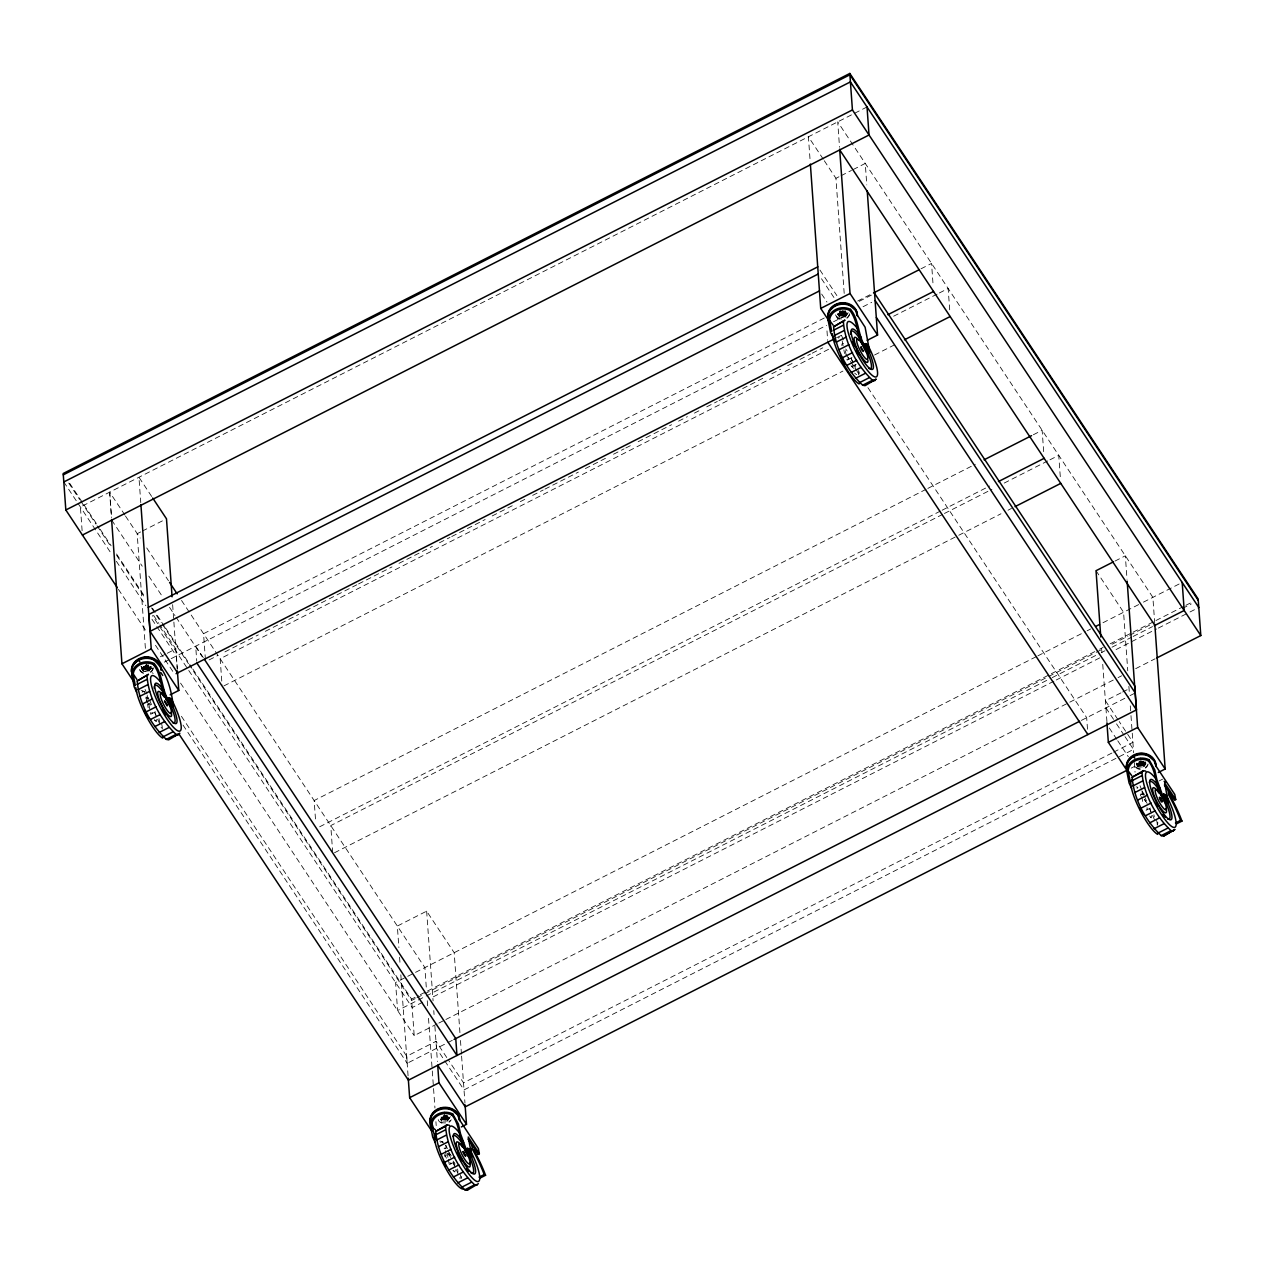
<?xml version="1.0" encoding="UTF-8"?>
<svg xmlns="http://www.w3.org/2000/svg" width="1264" height="1264" viewBox="0 0 1264 1264"><rect width="100%" height="100%" fill="white"/><g stroke="black" fill="none" stroke-linecap="round" stroke-linejoin="round"><path stroke-width="0.75" stroke-dasharray="5 3.75" d="M150.748 666.333L148.915 671.137L147.525 671.31L143.227 671.2L140.415 666.965M150.874 668.166L148.915 671.137M449.384 1117.976L447.424 1120.947L441.736 1121.01L440.346 1119.114L441.12 1119.983M837.495 314.009L839.596 317.027L845.3 316.964L847.117 312.161M847.259 314.009L845.3 316.964M1145.626 761.971L1143.794 766.774L1142.403 766.948L1138.106 766.837L1135.293 762.603M1145.753 763.819L1143.794 766.774M151.806 666.839L149.579 670.094M848.176 312.666L845.964 315.937M447.424 1120.947L448.752 1117.171L447.962 1118.071M450.316 1116.649L448.088 1119.904M1145.99 763.709L1144.473 765.747M150.969 666.333L149.452 668.261M1145.863 761.987L1144.331 763.898M845.837 314.088L846.627 313.188M867.025 106.966L80.422 507.022L82.286 533.187M140.62 531.954L137.176 533.708L145.423 648.78M142.342 531.07L164.762 519.678M844.194 293.39L835.946 178.319L839.391 176.565M841.113 175.696L851.462 170.435M853.184 169.55L865.255 163.419L866.788 184.876M824.286 317.991L203.551 633.691L205.432 659.855M857.703 301.006L871.765 293.848M920.998 268.805L931.552 263.433L933.022 284.005M160.338 656.774L165.489 654.152M167.211 653.283L175.807 648.906L159.928 624.937M859.141 301.369L872.934 294.354M143.812 669.715L148.71 667.234A2.812 2.433 -4.1 0 1 143.29 666.823M840.197 315.558L845.095 313.061M152.296 668.245L147.098 670.884L146.592 663.758M164.288 662.146L169.66 659.413M171.161 658.655L826.545 325.338M833.529 321.751L849.313 313.756M863.028 306.741L871.718 302.349M836.531 337.772L841.808 335.102M209.081 659.934L217.866 655.463M224.913 651.876L258.314 634.891M265.345 631.321L298.762 614.32M305.793 610.749L356.796 584.805M358.549 583.921L391.966 566.92M398.997 563.349L432.399 546.348M439.445 542.777L449.984 537.405M451.754 536.521L485.155 519.52M492.186 515.949L513.295 505.221M520.326 501.634L525.603 498.964M532.634 495.377L543.188 490.021M544.942 489.121L578.359 472.12M585.39 468.549L606.483 457.821M613.53 454.234L624.068 448.878M625.838 447.977L631.115 445.291M638.146 441.721L652.208 434.563M653.962 433.678L671.547 424.736M678.578 421.149L687.379 416.678M694.41 413.107L699.687 410.421M706.718 406.85L717.273 401.478M719.026 400.577L733.104 393.42M734.858 392.535L764.752 377.336M771.783 373.749L780.567 369.278M787.614 365.707L792.891 363.021M799.922 359.45L810.461 354.078M812.231 353.177L822.785 347.821M828.584 349.306L220.173 658.749L222.037 684.914M893.648 316.221L937.604 293.864M939.373 292.964L948.158 288.492L949.77 310.928M151.111 714.049L156.309 711.411M847.496 359.877L852.078 357.554M223.933 685.894L842.898 371.095M851.699 366.623L856.976 363.937M874.562 354.994L895.655 344.266M926.085 489.31L314.151 800.539L315.621 821.094M927.839 488.41L975.318 464.267M1033.352 434.753L1042.136 430.281L1043.748 452.717M319.666 826.782L940.4 511.083M942.154 510.198L989.633 486.04M942.691 514.369L330.757 825.597L332.637 851.762M944.445 513.468L991.924 489.326M1004.232 483.069L1048.204 460.712M1049.957 459.812L1058.742 455.34L1060.496 479.641M334.518 852.742L957.006 536.141M958.776 535.257L1000.977 513.784M1008.008 510.214L1011.516 508.428M459.922 1032.656L454.187 952.693L426.647 911.154L397.338 926.054L398.887 947.51M1114.99 561.074L1125.339 555.812L1127.014 579.212M1036.117 656.727L395.569 982.507L397.591 1010.536L1050.447 678.499M1037.886 655.842L1085.397 631.668M1087.151 630.783L1090.674 628.982M1102.998 622.725L1141.708 603.039M1143.462 602.138L1182.188 582.451M437.075 1023.966L414.197 1035.595L411.574 999.113L418.621 995.526M420.375 994.626L425.652 991.94M427.422 991.055L1097.879 650.059M1099.633 649.175L1103.156 647.389M1110.203 643.803L1131.312 633.059M1133.081 632.174L1154.19 621.43M1155.944 620.529L1184.099 606.214M1185.869 605.314L1191.146 602.628M415.192 998.655L411.669 1000.44L189.584 665.37M416.962 997.754L1046.94 677.362M1048.709 676.461L1094.45 653.188M1096.22 652.303L1103.251 648.716M1112.051 644.245L1127.883 636.187M1129.653 635.286L1150.761 624.558M1182.44 608.442L1191.241 603.971M1052.217 677.615L1099.727 653.441M1101.481 652.556L1105.005 650.755M1112.036 647.184L1131.391 637.34M1133.16 636.44L1152.515 626.596M422.745 1002.194L412.19 1007.566L152.391 615.615M433.299 996.822L1054.492 680.901M1056.246 680L1102.003 656.727M1116.08 649.57L1156.56 628.982M1158.314 628.097L1188.239 612.882M1189.993 611.981L1198.793 607.51M438.829 1023.066L444.106 1020.38M445.876 1019.495L1116.333 678.499M1118.087 677.615L1121.61 675.813M1135.688 668.656L1155.043 658.813M452.291 1040.335L407.182 1063.277L406.724 1056.23L436.017 1041.331L447.646 1058.869M1120.963 692.877L1105.447 700.777L1118.15 719.943M1122.685 692.008L1129.574 688.501M1081.352 720.401L1128.357 696.496M1130.048 695.611L1135.246 692.956M1111.893 753.044L463.509 1082.806L448.704 1060.464M1113.647 752.143L1132.986 742.316L1119.209 721.539M1131.185 768.133L1134.709 766.347M1159.135 780.915L1162.596 779.161M444.991 1148.85L446.224 1148.233L445.686 1145.342M1141.376 794.677L1142.593 794.061L1142.056 791.185M449.668 1164.46L454.866 1161.821M1146.037 810.303L1150.635 807.965M838.854 314.167L838.079 313.298L839.501 315.637L843.609 315.21M140.999 666.444L143.116 669.794L147.224 669.383M1137.363 763.977L1136.589 763.108L1138.011 765.447L1142.119 765.036M440.931 1118.403L441.626 1119.604L445.734 1119.193M843.736 317.059L841.192 317.09M147.367 671.231L144.807 671.247M445.876 1121.042L443.316 1121.057M1142.403 766.948L1139.686 766.9M845.189 315.573L841.05 315.242M1143.699 765.384L1139.559 765.052M148.82 669.73L144.681 669.414M447.33 1119.541L443.19 1119.225M142.753 691.013L144.507 691.629A21.125 4.661 63 0 0 142.153 692.324M441.31 1141.439L443.064 1142.056A21.125 4.661 63 0 0 440.709 1142.751M843.767 313.282L843.878 314.973M1142.261 763.093L1141.882 763.772A1.833 1.596 -4.1 0 1 1139.227 762.903A2.812 2.433 -4.1 0 0 1143.588 761.513A2.812 2.433 -4.1 0 1 1141.898 765.052A2.812 2.433 -4.1 0 1 1138.216 763.108A2.812 2.433 -4.1 0 0 1141.74 765.399A2.812 2.433 -4.1 0 0 1143.478 761.813M147.319 667.313L146.972 667.566A1.833 1.596 -4.1 0 1 144.301 666.681A2.117 1.833 -4.1 0 0 145.787 669.509A2.117 1.833 -4.1 0 0 148.251 667.36A2.117 1.833 -4.1 0 0 145.123 666.128A2.812 2.433 -4.1 0 0 148.315 664.943M147.446 669.083L146.972 667.566A1.833 1.596 -4.1 0 0 147.414 665.101A2.117 1.833 -4.1 0 1 145.344 665.78M445.955 1118.893L445.513 1117.945A1.833 1.596 -4.1 0 0 445.971 1115.48M848.018 358.597L848.934 359.071L848.476 357.175M1146.574 809.023L1147.475 809.497L1147.017 807.585M151.648 712.77L152.438 713.37L152.502 712.517M838.996 316.016L837.732 314.104M142.484 668.34L141.22 666.428M142.611 670.173L141.347 668.277M449.842 1162.69L450.995 1163.796L451.058 1162.927M1137.426 765.952L1136.241 763.914M823.243 159.138L808.407 136.781L810.224 162.124M824.302 160.749L835.946 178.319M1096.03 570.712L1123.57 612.25L1127.757 670.773M819.941 270.038L836.879 295.602M821.505 278.744L834.224 297.925M842.693 310.707L845.869 315.51M1105.953 707.887L1115.48 722.265M1116.539 723.877L1123.949 735.063M1125.023 736.659L1133.492 749.441L464.014 1089.916L436.491 1048.377L436.017 1041.331M841.255 312.208L844.036 316.395M821.663 294.07L826.956 302.049M835.425 314.831L838.601 319.634M1109.286 728.001L1116.697 739.187M1117.755 740.783L1128.341 756.757M1142.056 791.975L1144.157 795.151M1144.394 799.243L1148.439 805.342M846.169 354.836L849.44 359.75M850.53 361.393L854.875 367.966M855.965 369.609L859.236 374.539M867.941 387.669L1086.677 717.668L1087.877 734.574M151.648 496.436L138.945 477.255L140.762 502.614M124.946 515.096L109.636 492.154L111.453 517.513M125.531 516.123L140.178 538.069M146.719 547.928L168.475 580.745M181.526 600.447L424.878 967.592L426.347 988.164M203.299 657.675L195.683 646.173L196.757 661.214M111.738 520.152L142.263 566.225M148.804 576.1L162.993 597.477M169.534 607.352L174.985 615.584M176.075 617.227L202.24 656.711M69.725 483.354L82.792 503.072M83.882 504.715L99.129 527.704M100.219 529.347L111.106 545.779M116.541 553.98L144.854 596.687M152.47 608.189L164.446 626.265M165.537 627.892L191.67 667.313M192.76 668.956L411.574 999.113M68.746 483.053L79.632 499.47M80.722 501.113L95.953 524.118M97.044 525.761L110.11 545.463M116.636 555.323L144.949 598.03M151.475 607.889L161.271 622.662M162.361 624.305L188.494 663.726M153.56 615.347L158.853 623.342M63.8 481.963L112.038 554.738M116.399 561.311L145.85 605.74M151.964 619.265L176.407 655.984L177.339 669.13M118.421 589.356L146.766 632.126M155.488 645.288L174.037 673.254M180.578 683.129L414.197 1035.595M147.667 665.401L153.118 673.617M181.416 716.309L406.724 1056.23M144.87 666.381L147.651 670.568M183.011 725.062L407.182 1063.277M449.241 1152.8L451.264 1155.833M448.025 1153.416L452.054 1159.499M453.065 1161.031L455.087 1164.065M146.308 700.556L149.484 705.344M1142.387 764.862L1141.882 763.772A1.833 1.596 -4.1 0 0 1142.34 761.307A2.117 1.833 -4.1 0 1 1139.322 761.481A1.833 1.596 -4.1 0 0 1139.164 762.192M445.829 1117.123L445.513 1117.945A1.833 1.596 -4.1 0 1 442.842 1117.06A2.686 2.323 -4.1 0 0 447.093 1115.701A2.812 2.433 -4.1 0 1 442.763 1117.044M1139.986 785.671L1143.746 794.519M1144.505 796.304L1146.764 801.613M1149.608 808.344L1151.867 813.653M1152.626 815.422L1154.885 820.747M841.429 335.244L844.447 342.339M851.067 357.917L853.326 363.242M854.085 365.012L856.328 370.32M445.86 1145.152L447.377 1148.692M448.12 1150.461L450.379 1155.77M453.239 1162.501L455.498 1167.825M456.257 1169.595L460.017 1178.459M145.06 689.417L148.82 698.281M149.579 700.051L152.581 707.129M154.682 712.09L156.941 717.399M157.7 719.169L161.46 728.032M1141.708 796.51L1143.083 803.841M845.347 350.649L847.117 360.082M842.187 340.885L843.53 348.121M843.878 349.923L844.557 353.541M447.235 1153.732L447.93 1157.397M448.262 1159.23L449.289 1164.729M445.339 1150.682L446.698 1158.014M147.209 695.374L150.732 714.255M146.15 696.859L147.161 702.278M147.493 704.095L148.172 707.714M1154.743 623.515L1152.879 597.351L837.716 121.865L839.533 147.224M1140.713 757.752L1141.218 764.815M1138.011 765.447L1138.106 766.837M1128.878 686.368L1129.447 694.173M1130.285 705.881L1130.838 713.686M1130.98 715.629L1132.102 731.24M1132.244 733.183L1133.634 752.696M1134.424 762.587L1135.04 772.193M1101.623 648.732L1101.908 652.635M1102.745 664.327L1107.027 722.929M845.458 310.944L845.869 316.806M842.282 310.786L842.519 314.072M839.501 315.637L839.596 317.027M826.988 330.915L827.667 340.316M460.475 1040.462L461.455 1054.113M461.597 1056.072L464.962 1103.077M444.328 1111.925L444.833 1118.988M426.647 911.154L433.078 1000.867M433.773 1010.615L434.058 1014.518M434.895 1026.226L437.423 1061.523M441.626 1119.604L441.736 1121.01M427.264 1000.756L427.674 1006.602M428.512 1018.31L432.146 1069.028M432.288 1070.971L433.41 1086.582M433.552 1088.525L434.942 1108.038M435.922 1121.689L436.206 1125.592M399.582 957.259L400.135 965.064M400.83 974.813L408.114 1076.422M172.631 604.619L177.244 668.988M146.545 664.39L147.098 672.179M145.897 664.943L146.134 668.245A1.833 1.596 -4.1 0 0 147.856 666.27A1.833 1.596 -4.1 0 0 145.186 665.401M143.116 669.794L143.227 671.2M109.715 492.123L111.469 516.423M454.866 1172.012A14.078 3.113 63 0 1 453.255 1170.195M446.413 1158.251A14.078 3.113 63 0 1 445.212 1155.122M444.122 1148.707A14.078 3.113 63 0 1 445.702 1148.249M457.536 1168.931A14.078 3.113 63 0 1 457.789 1172.597M455.34 1169.721A11.376 2.512 63 0 1 452.891 1170.448M445.07 1156.797A11.376 2.512 63 0 1 444.422 1154.585M447.883 1153.558A11.376 2.512 63 0 1 449.32 1155.549M453.397 1163.212A11.376 2.512 63 0 1 454.376 1165.74M439.714 1141.123A22.531 4.961 63 0 1 443.474 1143.098M460.254 1174.525A22.531 4.961 63 0 1 460.839 1178.016M461.376 1176.342A21.125 4.661 63 0 1 461.218 1178.554M447.219 1117.471A2.686 2.323 -4.1 0 1 441.958 1117.218M441.831 1117.281A2.812 2.433 -4.1 0 0 447.345 1117.534A2.812 2.433 -4.1 0 1 441.831 1117.202A2.812 2.433 -4.1 0 0 444.628 1119.667A2.812 2.433 -4.1 0 0 447.472 1117.202M447.298 1116.886A2.812 2.433 -4.1 0 1 441.8 1116.633M443.206 1117.107A1.833 1.596 -4.1 0 0 446.334 1115.512A2.117 1.833 -4.1 0 1 445.386 1118.055A2.117 1.833 -4.1 0 1 442.542 1116.87M447.251 1116.317A2.812 2.433 -4.1 0 1 442.1 1116.965M446.334 1115.654A1.833 1.596 -4.1 0 1 443.838 1116.934A2.812 2.433 -4.1 0 0 447.172 1115.18M445.449 1115.385A2.117 1.833 -4.1 0 1 443.838 1115.591M446.856 1115.243A2.812 2.433 -4.1 0 1 443.68 1116.412M446.366 1115.275A2.812 2.433 -4.1 0 1 443.632 1115.922M443.917 1116.602A2.117 1.833 -4.1 0 0 446.508 1115.275A2.117 1.833 -4.1 0 1 443.948 1117.092M447.251 1116.175A2.812 2.433 -4.1 0 1 442.084 1116.807M446.587 1115.322A2.117 1.833 -4.1 0 1 443.048 1117.123M446.998 1117.281A2.812 2.433 -4.1 0 1 442.116 1117.344M445.702 1115.369A2.117 1.833 -4.1 0 1 445.671 1118.529A2.117 1.833 -4.1 0 1 442.526 1116.981A2.117 1.833 -4.1 0 0 444.47 1119.335A2.117 1.833 -4.1 0 0 446.777 1117.329A2.117 1.833 -4.1 0 0 444.138 1115.749M446.666 1115.48A2.812 2.433 -4.1 0 1 447.108 1115.986M445.923 1115.622A2.117 1.833 -4.1 0 1 443.885 1116.112M445.054 1115.417A2.812 2.433 -4.1 0 1 444.328 1115.512M451.248 1119.762A7.047 6.083 -4.1 0 1 449.052 1122.306M442.068 1123.254A7.047 6.083 -4.1 0 1 437.771 1118.514M448.199 1116.823A3.523 3.049 -4.1 0 1 444.659 1119.904A3.523 3.049 -4.1 0 1 441.168 1116.902M450.284 1120.441A7.047 6.083 -4.1 0 1 448.989 1121.595M445.639 1122.874A7.047 6.083 -4.1 0 1 438.197 1119.335M156.325 721.586A14.078 3.113 63 0 1 154.698 719.769M145.581 698.297A14.078 3.113 63 0 1 148.504 698.881M158.98 718.505A14.078 3.113 63 0 1 159.248 722.171M156.783 719.311A11.376 2.512 63 0 1 154.334 720.022M149.326 703.132A11.376 2.512 63 0 1 150.764 705.138M154.856 712.785A11.376 2.512 63 0 1 155.82 715.313M141.157 690.697A22.531 4.961 63 0 1 144.933 692.688M161.697 724.098A22.531 4.961 63 0 1 162.124 729.96M148.789 666.744A2.686 2.323 -4.1 0 1 145.929 669.399A2.686 2.323 -4.1 0 1 143.527 666.507A2.686 2.323 -4.1 0 0 148.583 665.891A2.812 2.433 -4.1 0 0 147.856 665.164M148.457 665.891A2.686 2.323 -4.1 0 0 147.777 665.212A1.833 1.596 -4.1 0 1 144.665 666.728A2.117 1.833 -4.1 0 0 148.046 665.022A2.117 1.833 -4.1 0 1 145.407 666.792M143.432 666.823A2.812 2.433 -4.1 0 0 146.118 669.857A2.812 2.433 -4.1 0 0 148.868 666.76A2.812 2.433 -4.1 0 1 145.913 669.557A2.812 2.433 -4.1 0 1 143.417 666.523M146.213 668.356A1.833 1.596 -4.1 0 1 144.286 666.539M148.757 666.507A2.812 2.433 -4.1 0 1 143.59 667.155M148.346 665.433A2.812 2.433 -4.1 0 1 145.17 666.602M146.908 665.085A2.117 1.833 -4.1 0 1 145.297 665.291M147.24 665.354A2.812 2.433 -4.1 0 1 145.091 665.622M144.207 666.934A2.117 1.833 -4.1 0 0 147.082 667.582A2.117 1.833 -4.1 0 0 147.872 665.069A2.117 1.833 -4.1 0 1 145.376 666.302M147.588 665.259A2.117 1.833 -4.1 0 1 146.877 668.245A2.117 1.833 -4.1 0 1 143.97 666.586M148.915 666.823A2.812 2.433 -4.1 0 1 146.087 669.288A2.812 2.433 -4.1 0 1 143.29 666.886M148.109 665.101A2.812 2.433 -4.1 0 1 148.552 665.607M145.597 665.385A2.117 1.833 -4.1 0 1 148.236 666.965A2.117 1.833 -4.1 0 1 145.929 668.972A2.117 1.833 -4.1 0 1 144.096 666.697M147.572 665.291A2.812 2.433 -4.1 0 1 148.599 666.175M148.378 665.97A2.812 2.433 -4.1 0 1 144.523 666.902M153.213 668.403A7.047 6.083 -4.1 0 1 148.947 673.333M143.575 673.443A7.047 6.083 -4.1 0 1 139.261 668.703L139.214 668.008A7.047 6.083 -4.1 0 0 145.297 673.112M149.689 667.013A3.523 3.049 -4.1 0 1 146.15 670.094A3.523 3.049 -4.1 0 1 142.658 667.092M153.165 667.692A7.047 6.083 -4.1 0 1 147.13 673.064M1151.251 817.84A14.078 3.113 63 0 1 1149.624 816.023M1140.397 796.02A14.078 3.113 63 0 1 1143.43 795.135M1153.906 814.759A14.078 3.113 63 0 1 1154.285 816.955M1151.709 815.564A11.376 2.512 63 0 1 1150.366 817.129M1144.252 799.385A11.376 2.512 63 0 1 1145.69 801.392M1149.782 809.039A11.376 2.512 63 0 1 1150.761 811.567M1136.083 786.951A22.531 4.961 63 0 1 1137.679 787.267M1142.451 791.849A22.531 4.961 63 0 1 1144.331 794.377M1156.623 820.352A22.531 4.961 63 0 1 1157.05 826.214M1137.079 788.578A21.125 4.661 63 0 1 1137.948 787.583M1157.745 822.185A21.125 4.661 63 0 1 1157.587 824.397M1138.343 763.061A2.686 2.323 -4.1 0 0 1141.85 764.925A2.686 2.323 -4.1 0 0 1143.335 761.544A2.812 2.433 -4.1 0 1 1139.417 762.54M1138.516 763.377A2.812 2.433 -4.1 0 0 1143.762 761.781A2.812 2.433 -4.1 0 1 1141.692 764.846A2.812 2.433 -4.1 0 1 1138.264 763.156M1142.703 761.355A1.833 1.596 -4.1 0 1 1141.471 763.361A1.833 1.596 -4.1 0 1 1139.18 762.334M1143.715 761.212A2.812 2.433 -4.1 0 1 1138.469 762.808M1143.462 761.528A2.686 2.323 -4.1 0 1 1139.227 762.824M1142.672 761.56A2.117 1.833 -4.1 0 1 1139.354 761.971A2.812 2.433 -4.1 0 0 1142.782 761.592A1.833 1.596 -4.1 0 1 1139.133 761.765M1142.15 761.497A2.812 2.433 -4.1 0 1 1139.338 761.528M1142.925 761.607A2.117 1.833 -4.1 0 1 1139.054 762.097M1138.911 763.14A2.812 2.433 -4.1 0 0 1143.73 761.37A2.812 2.433 -4.1 0 1 1138.501 763.172M1143.035 761.623A2.117 1.833 -4.1 0 1 1139.085 762.587A2.117 1.833 -4.1 0 1 1140.523 761.592M1143.004 761.718A2.117 1.833 -4.1 0 1 1139.133 763.14M1142.514 761.481A2.117 1.833 -4.1 0 1 1142.056 764.357A2.117 1.833 -4.1 0 1 1138.959 763.282A2.117 1.833 -4.1 0 0 1140.855 765.162A2.117 1.833 -4.1 0 0 1143.13 763.646A2.117 1.833 -4.1 0 0 1141.613 761.576M1139.196 761.892A2.117 1.833 -4.1 0 1 1139.528 761.513M1148.091 764.041A7.047 6.083 -4.1 0 1 1145.421 768.133M1140.223 769.46A7.047 6.083 -4.1 0 1 1134.63 765.873M1144.473 761.876A3.523 3.049 -4.1 0 1 1141.945 765.636A3.523 3.049 -4.1 0 1 1137.663 763.519M1147.57 764.878A7.047 6.083 -4.1 0 1 1145.374 767.438M1140.175 768.749A7.047 6.083 -4.1 0 1 1134.582 765.178M854.053 368.472A14.078 3.113 63 0 1 851.083 365.612M841.856 345.593A14.078 3.113 63 0 1 843.515 343.666M855.365 364.348A14.078 3.113 63 0 1 855.728 366.528M853.168 365.138A11.376 2.512 63 0 1 851.81 366.702M845.711 348.975A11.376 2.512 63 0 1 847.149 350.965M851.225 358.628A11.376 2.512 63 0 1 852.205 361.156M858.082 369.941A22.531 4.961 63 0 1 858.509 375.787M856.692 374.665A21.125 4.661 63 0 1 854.654 373.101M838.538 338.152A21.125 4.661 63 0 1 839.391 337.172M859.204 371.758A21.125 4.661 63 0 1 859.046 373.97M839.549 311.134A2.812 2.433 -4.1 0 0 842.345 313.535A2.117 1.833 -4.1 0 0 844.463 311.339A2.117 1.833 -4.1 0 1 842.377 313.172A2.117 1.833 -4.1 0 1 840.276 311.371A2.686 2.323 -4.1 0 0 840.844 314.783A2.686 2.323 -4.1 0 0 844.621 314.309A2.812 2.433 -4.1 0 0 844.21 310.739M843.167 311.102A1.833 1.596 -4.1 0 1 843.989 313.472A1.833 1.596 -4.1 0 1 841.113 313.693A1.833 1.596 -4.1 0 1 841.571 311.228M844.889 310.881A2.812 2.433 -4.1 0 1 844.147 314.041A2.812 2.433 -4.1 0 1 840.434 313.867A2.812 2.433 -4.1 0 1 840.228 310.66M844.194 311.544A1.833 1.596 -4.1 0 1 842.156 313.614A1.833 1.596 -4.1 0 1 840.923 311.149A2.117 1.833 -4.1 0 0 840.955 313.709A2.117 1.833 -4.1 0 0 843.941 313.677A2.117 1.833 -4.1 0 0 843.973 311.086A2.812 2.433 -4.1 0 1 844.668 314.799A2.812 2.433 -4.1 0 1 840.355 314.847A2.812 2.433 -4.1 0 1 841.129 311.149M845.205 311.402A2.812 2.433 -4.1 0 1 842.203 314.183A2.812 2.433 -4.1 0 1 839.707 311.149A2.812 2.433 -4.1 0 0 842.014 314.009A2.812 2.433 -4.1 0 0 845.221 311.56M839.707 311.481A2.686 2.323 -4.1 0 0 842.709 313.44A2.686 2.323 -4.1 0 0 845.047 310.818A2.812 2.433 -4.1 0 1 842.725 313.598A2.812 2.433 -4.1 0 1 839.58 311.529A3.523 3.049 -4.1 0 0 842.535 315.937A3.523 3.049 -4.1 0 0 845.616 311.323M843.767 311.118A2.117 1.833 -4.1 0 1 840.781 311.149M844.731 311.276A2.812 2.433 -4.1 0 1 839.849 311.323M840.26 311.339A2.812 2.433 -4.1 0 0 844.241 311.292A2.117 1.833 -4.1 0 1 840.307 311.355A2.812 2.433 -4.1 0 0 840.75 314.641A2.812 2.433 -4.1 0 0 844.7 314.136A2.686 2.323 -4.1 0 0 844.147 311.055A1.833 1.596 -4.1 0 1 842.519 313.045A1.833 1.596 -4.1 0 1 840.576 311.244A2.117 1.833 -4.1 0 0 844.131 311.26M843.609 311.197A2.812 2.433 -4.1 0 1 840.797 311.228M845.189 311.07A2.812 2.433 -4.1 0 1 842.345 313.535A2.117 1.833 -4.1 0 1 840.386 311.386M843.072 311.213A2.117 1.833 -4.1 0 1 844.226 314.009A2.117 1.833 -4.1 0 1 840.765 314.041A2.117 1.833 -4.1 0 1 841.982 311.228M845.047 311.213A2.812 2.433 -4.1 0 1 839.612 311.276M849.582 314.23A7.047 6.083 -4.1 0 1 846.912 318.323M839.944 319.271A7.047 6.083 -4.1 0 1 835.63 314.546M849.076 315.068A7.047 6.083 -4.1 0 1 846.864 317.627M841.666 318.939A7.047 6.083 -4.1 0 1 836.073 315.368M143.543 666.523A2.812 2.433 -4.1 0 0 148.71 665.875A2.812 2.433 -4.1 0 1 143.543 666.602M841.476 315.131A2.117 1.833 -4.1 0 0 844.652 313.504A2.117 1.833 -4.1 0 0 841.508 311.955A2.117 1.833 -4.1 0 0 841.476 315.131"/><path stroke-width="1.5" d="M174.938 735.774L179.836 733.278L168.665 739.851L166.279 739.377C150.59 724.462 138.803 702.673 137.239 680.964L148.394 674.391L137.239 680.964M178.461 734.874L176.075 734.384C160.37 719.485 148.599 697.696 147.019 675.971M167.022 704.49L167.132 705.897L164.826 700.904M167.227 698.866L167.685 700.904M478.377 1183.704L467.222 1190.261L464.836 1189.787C449.131 1174.872 437.36 1153.1 435.78 1131.375L446.95 1124.818L449.336 1125.292M477.018 1185.284L474.616 1184.81C458.927 1169.895 447.156 1148.107 445.576 1126.398L446.95 1124.818M465.579 1154.901C465.974 1159.799 460.712 1147.301 464.694 1152.973M871.307 381.602L876.205 379.121L865.05 385.678L862.664 385.204C846.959 370.289 835.188 348.501 833.608 326.791L844.779 320.219L833.608 326.791M874.846 380.701L872.444 380.227C856.755 365.312 844.984 343.524 843.404 321.814M863.565 350.871C863.486 353.62 859.488 346.399 861.479 346.952M1163.591 836.104L1174.762 829.532L1163.591 836.104L1161.205 835.63C1145.516 820.715 1133.729 798.927 1132.165 777.218L1143.32 770.645L1145.721 771.119M1173.387 831.112L1171.001 830.638C1155.312 815.738 1143.525 793.95 1141.961 772.225L1143.32 770.645M1161.948 800.744C1162.343 805.626 1157.081 793.144 1161.063 798.816M144.744 710.163L144.791 711.458M841.113 355.99L841.16 357.285M131.835 674.897L133.241 674.786A13.367 11.55 -4.1 0 1 153.371 664.548L154.097 663.474A14.789 12.782 -4.1 0 0 131.819 674.802L134.142 686.684L136.67 692.198M828.22 320.724L829.626 320.614A13.367 11.55 -4.1 0 1 849.756 310.391L850.467 309.317A14.789 12.782 -4.1 0 0 828.204 320.629L830.527 332.511L835.046 340.901M452.638 1113.9A14.789 12.782 -4.1 0 0 430.376 1125.213L431.798 1125.197A13.367 11.55 -4.1 0 1 451.927 1114.974L452.733 1113.947L458.405 1124.028L460.475 1133.65L466.132 1149.134A6.336 1.39 63 0 0 470.113 1156.37A6.336 1.39 63 0 0 471.677 1155.343L468.249 1137.015L479.356 1153.763L478.14 1154.38L468.043 1139.164M1149.023 759.727A14.789 12.782 -4.1 0 0 1126.761 771.056L1128.167 771.04A13.367 11.55 -4.1 0 1 1148.297 760.802L1149.102 759.79L1154.775 769.855L1156.844 779.493L1162.501 794.977A6.336 1.39 63 0 0 1166.498 802.198A6.336 1.39 63 0 0 1168.047 801.186L1164.634 782.858L1175.725 799.591L1174.509 800.223L1164.413 784.991M467.222 1190.261L468.596 1188.681M1162.295 794.93L1162.248 796.115M1156.813 657.928L1200.8 635.555L1198.177 599.057L849.803 73.454L63.2 473.51L65.823 509.992L117.315 587.713M63.295 474.837L849.898 74.781L1198.272 600.384M63.8 481.963L850.403 81.907L1198.793 607.51M65.823 509.992L852.426 109.936L849.803 73.454M82.429 535.051L869.032 135.011L867.025 106.966M148.267 607.352L817.824 266.83M148.773 614.478L818.329 273.956M177.608 672.89L150.068 631.352L819.546 290.862M133.589 681.375L121.944 663.79L151.253 648.89L140.904 504.557M828.125 319.602L820.715 308.416L850.024 293.501L839.675 149.184M873.519 292.948L919.244 269.69M136.986 684.488L146.782 679.511M833.355 330.331L843.151 325.354M137.871 689.749L147.667 684.756M834.24 335.576L844.036 330.599M176.075 673.68L833.023 339.558M887.834 314.72L933.559 291.478M139.83 696.338L149.626 691.361M836.199 342.181L845.995 337.204M142.721 703.858L152.517 698.866M839.106 349.686L848.902 344.709M170.166 694.821L178.793 690.444L177.387 670.931M867.215 340.316L877.564 335.055L867.215 190.722M171.888 705.549A6.336 1.39 63 0 1 170.34 706.576A6.336 1.39 63 0 1 166.342 699.34L167.575 698.723C161.429 687.553 162.55 673.586 154.176 663.537M868.447 352.372A6.336 1.39 63 0 1 866.346 351.961A6.336 1.39 63 0 1 862.727 345.167L863.96 344.551C857.798 333.38 858.935 319.429 850.561 309.364M146.371 711.743L156.167 706.766M842.756 357.586L852.536 352.609M171.825 703.132L172.094 702.12A3.618 0.806 63 0 0 169.976 698.297L169.06 697.791L169.344 699.829A3.618 0.806 63 0 0 171.462 703.59L172.394 704.159L172.346 702.863A10.965 7.189 -15.7 0 0 169.107 699.087L171.651 704.443L171.572 702.389A3.618 0.806 63 0 0 171.225 701.567M150.511 719.5L160.307 714.523M846.88 365.343L856.676 360.351M904.455 339.795L950.165 316.537M154.856 726.579L164.652 721.602M851.241 372.422L861.037 367.429M159.122 732.504L168.918 727.527M855.507 378.331L865.303 373.354M163.024 736.865L172.82 731.888M859.409 382.692L869.19 377.715M166.279 739.377L176.075 734.384M862.664 385.204L872.444 380.227M984.119 459.796L1031.582 435.653M998.434 481.568L1044.143 458.326M1015.039 506.643L1060.765 483.385M1113.268 561.943L1096.03 570.712L1100.786 637.024M1095.951 626.296L1099.475 624.511M1154.269 625.696L1184.194 610.48L1182.188 582.451M454.06 1039.435L1079.598 721.302M874.656 293.485L1134.74 685.862L1136.462 709.862L408.398 1080.183L178.777 733.768M431.893 1131.248L409.647 1097.689L438.956 1082.79L437.692 1065.236L465.231 1106.837L1127.678 769.918M1128.452 772.715L1108.338 742.347L1137.647 727.448L1127.156 581.156M435.78 1131.375L445.576 1126.398M1132.165 777.218L1141.961 772.225M435.527 1134.914L445.323 1129.937M1131.912 780.741L1141.708 775.764M461.313 1126.967L466.495 1124.328L465.089 1104.831M1158.282 772.494L1165.171 768.986L1154.838 624.653M436.412 1140.16L446.208 1135.183M1132.797 786.003L1142.593 781.01M438.371 1146.764L448.167 1141.787M1134.756 792.591L1144.552 787.614M441.278 1154.269L451.074 1149.292M1137.647 800.096L1147.443 795.119M470.619 1156.955A6.336 1.39 63 0 1 468.517 1156.544A6.336 1.39 63 0 1 464.899 1149.766L466.132 1149.134M1166.941 803.446A6.336 1.39 63 0 1 1164.507 801.85A6.336 1.39 63 0 1 1161.268 795.593L1162.501 794.977M468.028 1149.102L468.012 1149.055A3.618 0.806 63 0 1 470.129 1152.815C471.662 1158.898 463.92 1146.827 468.533 1148.786A10.807 7.853 -40.8 0 1 470.018 1154.016L470.951 1154.569L470.65 1152.547M444.928 1162.169L454.708 1157.192M1141.297 807.996L1151.093 803.019M468.786 1150.714L472.215 1148.976L471.962 1145.437M470.445 1155.975L471.677 1155.343M1166.814 801.803L1168.047 801.186M449.068 1169.927L458.848 1164.934M1145.437 815.754L1155.233 810.777M453.413 1177.005L463.209 1172.012M1149.782 822.832L1159.578 817.855M457.679 1182.914L467.475 1177.937M1154.064 828.757L1163.844 823.78M479.072 1177.147L484.207 1174.54L485.566 1175.267L480.431 1177.874M1175.441 822.99L1180.576 820.368L1181.951 821.094L1176.816 823.701M461.581 1187.291L471.361 1182.298M1157.95 833.118L1167.746 828.141M464.836 1189.787L474.616 1184.81M1161.205 835.63L1171.001 830.638M864.007 344.566L865.05 348.485M866.567 350.175L865.777 349.575M1164.128 781.357L1165.487 782.068M866.63 350.76L864.56 347.884M468.533 1148.786L467.601 1148.218L467.901 1150.24A3.618 0.806 63 0 0 470.018 1154L467.08 1148.486L469.039 1150.588M1164.65 800.349L1163.97 799.496M1164.839 800.918L1163.101 798.311M169.913 704.664L169.044 703.242M468.265 1154.522L467.585 1153.653M468.249 1154.838L466.053 1150.856M829.848 320.772L833.213 325.211M1128.404 771.198L1131.754 775.638M133.415 674.233L136.828 679.384M431.593 1122.369L433.331 1128.136L435.385 1129.795M866.583 347.079L864.971 345.198C864.924 339.811 869 355.263 867.957 348.232A3.618 0.806 63 0 0 867.61 347.41M868.115 348.864L868.479 347.963A3.618 0.806 63 0 0 866.361 344.203L865.429 343.618L865.729 345.657A3.618 0.806 63 0 0 867.847 349.417L868.779 349.986L868.731 348.69A10.965 7.189 -15.7 0 0 867.641 346.541A10.965 7.189 -15.7 0 0 865.492 344.914L865.951 347.584L867.847 349.417A10.807 7.853 -40.8 0 0 866.361 344.203L864.845 344.045L865.161 345.815M1165.124 797.489L1163.449 794.313L1164.381 794.882A3.618 0.806 63 0 1 1165.756 796.984M1166.656 799.29L1166.577 800.697L1163.828 796.541M170.198 701.251L168.523 698.06L170.924 700.983M470.287 1153.447L470.287 1154.775L467.806 1151.504M849.756 310.391C857.94 320.345 856.471 334.202 862.727 345.167M1148.297 760.802C1156.481 770.771 1155.027 784.628 1161.268 795.593M153.371 664.548C161.555 674.518 160.101 688.374 166.342 699.34M451.927 1114.974C460.112 1124.928 458.642 1138.785 464.899 1149.766M852.426 109.936L1200.8 635.555M839.723 149.91L1154.885 625.396M875.178 300.563L1135.262 692.988M876.379 317.485L1136.462 709.862M850.024 293.501L877.564 335.055M1137.647 727.448L1165.171 768.986M828.315 318.986A14.789 12.782 -4.1 0 1 840.813 302.854A14.789 12.782 -4.1 0 1 857.403 315.352L865.113 327.234L869.506 350.76A6.336 1.39 63 0 1 867.941 351.787A6.336 1.39 63 0 1 863.96 344.551M1134.045 757.073L1134.74 758.131M860.863 347.126L862.712 349.923M1159.42 797.537L1162.185 801.724M827.794 342.196L1087.877 734.574M152.707 498.032L166.485 518.809L172.078 596.813M169.566 582.388L177.181 593.875M204.389 659.318L455.767 1038.566L456.968 1055.472L196.9 663.094M151.253 648.89L178.793 690.444M438.956 1082.79L466.495 1124.328M431.94 1126.635A14.789 12.782 -4.1 0 1 441.089 1107.785A14.789 12.782 -4.1 0 1 459.575 1119.936L478.392 1148.565L479.356 1153.763M160.749 672.464L162.724 675.45M139.119 660.819L139.814 661.878M164.494 701.299L167.259 705.47M463.035 1151.709L465.816 1155.896M445.497 1165.092L445.323 1164.808A10.965 7.189 -15.7 0 1 445.039 1164.634M866.409 345.277L867.294 346.81M169.06 703.59L167.796 701.236M1165.85 797.236L1163.528 794.313L1164.097 797.173M145.992 712.928L145.644 712.122A10.807 7.853 -40.8 0 0 146.024 714.049M1164.176 797.347L1166.656 800.602L1166.498 798.643A3.618 0.806 63 0 0 1166.166 797.821M1163.259 798.263L1162.532 796.968M865.635 346.921L868.115 350.191L867.673 347.632M842.14 358.265L842.519 359.087M469.465 1151.393L470.903 1153.274A10.965 7.189 -15.7 0 0 467.664 1149.497L467.38 1150.509M466.89 1152.42L466.337 1151.141M169.25 701.093L171.73 704.348L171.304 701.804M168.333 702.01L167.496 700.446M1131.612 788.452L1129.068 782.937L1126.761 771.151M435.432 1139.338L431.798 1125.197M435.227 1142.609L432.699 1137.094L430.392 1125.308M1166.23 798.058L1166.735 799.527L1167.035 798.374A3.618 0.806 63 0 0 1164.902 794.55L1163.986 794.045L1164.286 796.083A3.618 0.806 63 0 0 1166.388 799.843L1167.32 800.412L1167.272 799.117A10.965 7.189 -15.7 0 0 1164.033 795.34L1163.749 796.352M168.791 699.987L168.46 698.234L169.455 698.629A3.618 0.806 63 0 1 170.814 700.73M1130.269 781.847L1128.167 771.04M831.728 331.421L829.626 320.614M135.343 685.594L133.241 674.786M1175.725 799.591L1174.762 794.408L1155.865 765.905L1154.127 760.817L1148.771 756.204A14.789 12.782 -4.1 0 0 1126.493 767.517L1126.682 768.796M477.602 1151.504L478.14 1154.38M857.324 315.479L855.586 310.391L850.214 305.777A14.789 12.782 -4.1 0 0 827.952 317.106L828.426 320.408M459.496 1120.062L457.758 1114.974L452.386 1110.361A14.789 12.782 -4.1 0 0 430.123 1121.689L430.597 1124.992M132.041 674.565L131.567 671.263A14.789 12.782 -4.1 0 1 153.829 659.95C166.327 670.773 171.177 688.675 173.121 704.933A6.336 1.39 63 0 1 171.572 705.944A6.336 1.39 63 0 1 167.575 698.723M1169.706 791.991L1169.958 795.53A43.892 9.685 63 0 1 1181.951 821.094M1168.331 791.264L1168.6 794.803A44.366 9.78 63 0 1 1180.576 820.368M1106.932 722.85L1108.338 742.347M810.366 164.083L820.715 308.416M408.24 1078.192L409.647 1097.689M148.868 614.43L150.068 631.352M111.595 519.457L121.944 663.79M468.533 1148.707A3.618 0.806 63 0 1 470.65 1152.468M444.786 1165.076A3.618 0.806 63 0 0 445.702 1166.372A10.807 7.853 -40.8 0 1 444.738 1164.887M444.343 1164.27A3.618 0.806 63 0 1 443.585 1162.611M444.312 1163.575A10.807 7.853 -40.8 0 1 444.17 1162.137M445.686 1166.64A6.336 1.39 63 0 1 444.865 1165.313M444.091 1163.86A6.336 1.39 63 0 1 443.411 1162.374A10.965 7.189 -15.7 0 0 444.17 1163.702M472.215 1148.976A44.366 9.78 63 0 1 484.207 1174.54M473.573 1149.687A43.892 9.685 63 0 1 485.566 1175.267M463.525 1188.997A30.984 6.826 63 0 1 443.079 1163.228A30.984 6.826 63 0 1 435.954 1133.555M470.018 1158.029A21.125 4.661 63 0 1 471.109 1173.024M469.07 1171.459A21.125 4.661 63 0 1 466.637 1168.726M461.249 1160.605A21.125 4.661 63 0 1 459.496 1157.397M458.658 1155.754A21.125 4.661 63 0 1 457.094 1152.452M452.954 1136.51A21.125 4.661 63 0 1 464.267 1146.701M469.781 1162.706A14.078 3.113 63 0 1 464.915 1163.212A14.078 3.113 63 0 1 456.336 1144.615A14.078 3.113 63 0 1 462.687 1147.349M471.709 1157.634A22.531 4.961 63 0 1 470.682 1171.965A22.531 4.961 63 0 1 453.918 1140.555A22.531 4.961 63 0 1 463.619 1142.482M468.091 1155.707A11.376 2.512 63 0 1 467.159 1162.532A11.376 2.512 63 0 1 458.864 1145.848A11.376 2.512 63 0 1 465.468 1150.445M469.608 1148.96A30.984 6.826 63 0 1 476.686 1181.382A30.984 6.826 63 0 1 452.085 1142.514A30.984 6.826 63 0 1 459.385 1132.813M435.843 1111.056A12.608 10.902 -4.1 0 1 441.531 1108.165M448.056 1108.086A12.608 10.902 -4.1 0 1 451.074 1109.144M431.988 1127.346A14.789 12.782 -4.1 0 1 430.55 1124.281M430.076 1120.978A14.789 12.782 -4.1 0 1 444.96 1108.022A14.789 12.782 -4.1 0 1 459.622 1120.647M146.245 714.666A3.618 0.806 63 0 0 147.145 715.945A10.807 7.853 -40.8 0 1 146.387 714.871M145.787 713.86A3.618 0.806 63 0 1 145.028 712.201A10.965 7.189 -15.7 0 0 145.881 713.607M148.662 718.142A6.336 1.39 63 0 1 147.935 717.32M147.13 716.214A6.336 1.39 63 0 1 144.317 710.542M162.772 738.129A30.984 6.826 63 0 1 146.387 716.419A30.984 6.826 63 0 1 135.927 687.837M171.477 707.603A21.125 4.661 63 0 1 172.552 722.613M165.426 714.618A21.125 4.661 63 0 1 162.693 710.194M154.24 688.311A21.125 4.661 63 0 1 154.398 686.099M155.251 685.104A21.125 4.661 63 0 1 166.611 697.823M171.225 712.28A14.078 3.113 63 0 1 166.358 712.785A14.078 3.113 63 0 1 157.779 694.205A14.078 3.113 63 0 1 164.146 696.938M173.152 707.224A22.531 4.961 63 0 1 172.394 721.807A22.531 4.961 63 0 1 155.598 691.045A22.531 4.961 63 0 1 164.099 690.65M169.534 705.296A11.376 2.512 63 0 1 168.602 712.106A11.376 2.512 63 0 1 160.307 695.421A11.376 2.512 63 0 1 166.911 700.019M171.067 698.534A30.984 6.826 63 0 1 178.129 730.971A30.984 6.826 63 0 1 153.529 692.103A30.984 6.826 63 0 1 160.844 682.402M135.28 662.905A12.608 10.902 -4.1 0 1 137.302 660.63M142.974 657.738A12.608 10.902 -4.1 0 1 149.5 657.675M152.533 658.734A12.608 10.902 -4.1 0 1 155.124 660.44M131.946 673.143A14.789 12.782 -4.1 0 1 144.428 657.027A14.789 12.782 -4.1 0 1 161.018 669.509M131.993 673.854A14.789 12.782 -4.1 0 1 144.475 657.722A14.789 12.782 -4.1 0 1 161.065 670.22M1141.171 810.919A3.618 0.806 63 0 0 1142.071 812.199A10.807 7.853 -40.8 0 1 1141.123 810.714M1140.713 810.113A3.618 0.806 63 0 1 1139.954 808.439M1140.57 808.47A10.807 7.853 -40.8 0 0 1140.807 809.861A10.965 7.189 -15.7 0 1 1139.954 808.47M1143.588 814.395A6.336 1.39 63 0 1 1142.861 813.574M1142.056 812.468A6.336 1.39 63 0 1 1141.25 811.14M1140.46 809.687A6.336 1.39 63 0 1 1139.78 808.202M1142.135 811.014A10.965 7.189 -15.7 0 1 1141.755 810.761M1157.698 834.382A30.984 6.826 63 0 1 1137.711 805.437A30.984 6.826 63 0 1 1132.339 779.398M1166.403 803.857A21.125 4.661 63 0 1 1167.478 818.867M1165.455 817.287A21.125 4.661 63 0 1 1163.006 814.569M1157.634 806.448A21.125 4.661 63 0 1 1155.881 803.24M1149.324 782.353A21.125 4.661 63 0 1 1160.636 792.544M1166.151 808.533A14.078 3.113 63 0 1 1161.284 809.039A14.078 3.113 63 0 1 1152.705 790.458A14.078 3.113 63 0 1 1159.072 793.192M1168.078 803.477A22.531 4.961 63 0 1 1167.067 817.808A22.531 4.961 63 0 1 1150.287 786.398A22.531 4.961 63 0 1 1159.989 788.325M1164.46 801.55A11.376 2.512 63 0 1 1163.544 808.36A11.376 2.512 63 0 1 1155.249 791.675A11.376 2.512 63 0 1 1161.853 796.273M1165.993 794.787A30.984 6.826 63 0 1 1173.055 827.225A30.984 6.826 63 0 1 1148.455 788.357A30.984 6.826 63 0 1 1155.77 778.656M1132.228 756.883A12.608 10.902 -4.1 0 1 1134.851 755.114M1137.9 753.992A12.608 10.902 -4.1 0 1 1144.426 753.929M1126.872 769.397A14.789 12.782 -4.1 0 1 1139.354 753.281A14.789 12.782 -4.1 0 1 1155.944 765.763M1126.919 770.108A14.789 12.782 -4.1 0 1 1139.417 753.976A14.789 12.782 -4.1 0 1 1155.991 766.474M866.282 345.04A3.618 0.806 63 0 1 867.199 346.573M843.088 361.204A3.618 0.806 63 0 0 843.53 361.788A10.807 7.853 -40.8 0 1 842.772 360.698M842.614 360.493A3.618 0.806 63 0 1 841.413 358.028M842.393 359.877A10.807 7.853 -40.8 0 1 842.061 358.518M845.047 363.985A6.336 1.39 63 0 1 844.305 363.163M843.515 362.057A6.336 1.39 63 0 1 840.686 356.385M842.551 359.75A10.965 7.189 -15.7 0 1 841.571 358.423M859.157 383.972A30.984 6.826 63 0 1 842.756 362.247A30.984 6.826 63 0 1 832.297 333.664M867.847 353.446A21.125 4.661 63 0 1 868.937 368.44M858.193 354.441A21.125 4.661 63 0 1 856.486 351.171M854.211 346.241A21.125 4.661 63 0 1 852.394 341.549M850.625 334.138A21.125 4.661 63 0 1 862.98 343.65M867.973 360.303A14.078 3.113 63 0 1 862.143 357.791A14.078 3.113 63 0 1 854.29 340.759A14.078 3.113 63 0 1 858.746 340.3M869.537 353.051A22.531 4.961 63 0 1 868.51 367.382A22.531 4.961 63 0 1 851.746 335.971A22.531 4.961 63 0 1 861.448 337.899M865.919 351.123A11.376 2.512 63 0 1 864.987 357.949A11.376 2.512 63 0 1 856.692 341.264A11.376 2.512 63 0 1 863.296 345.862M867.436 344.377A30.984 6.826 63 0 1 874.514 376.798A30.984 6.826 63 0 1 849.914 337.93A30.984 6.826 63 0 1 857.213 328.229M831.649 308.748A12.608 10.902 -4.1 0 1 845.885 303.502M828.378 319.697A14.789 12.782 -4.1 0 1 840.86 303.565A14.789 12.782 -4.1 0 1 857.45 316.063M169.992 698.36L171.462 703.59A10.807 7.853 -40.8 0 0 169.992 698.36M1164.918 794.614L1166.388 799.843A10.807 7.853 -40.8 0 0 1164.918 794.614"/></g></svg>
